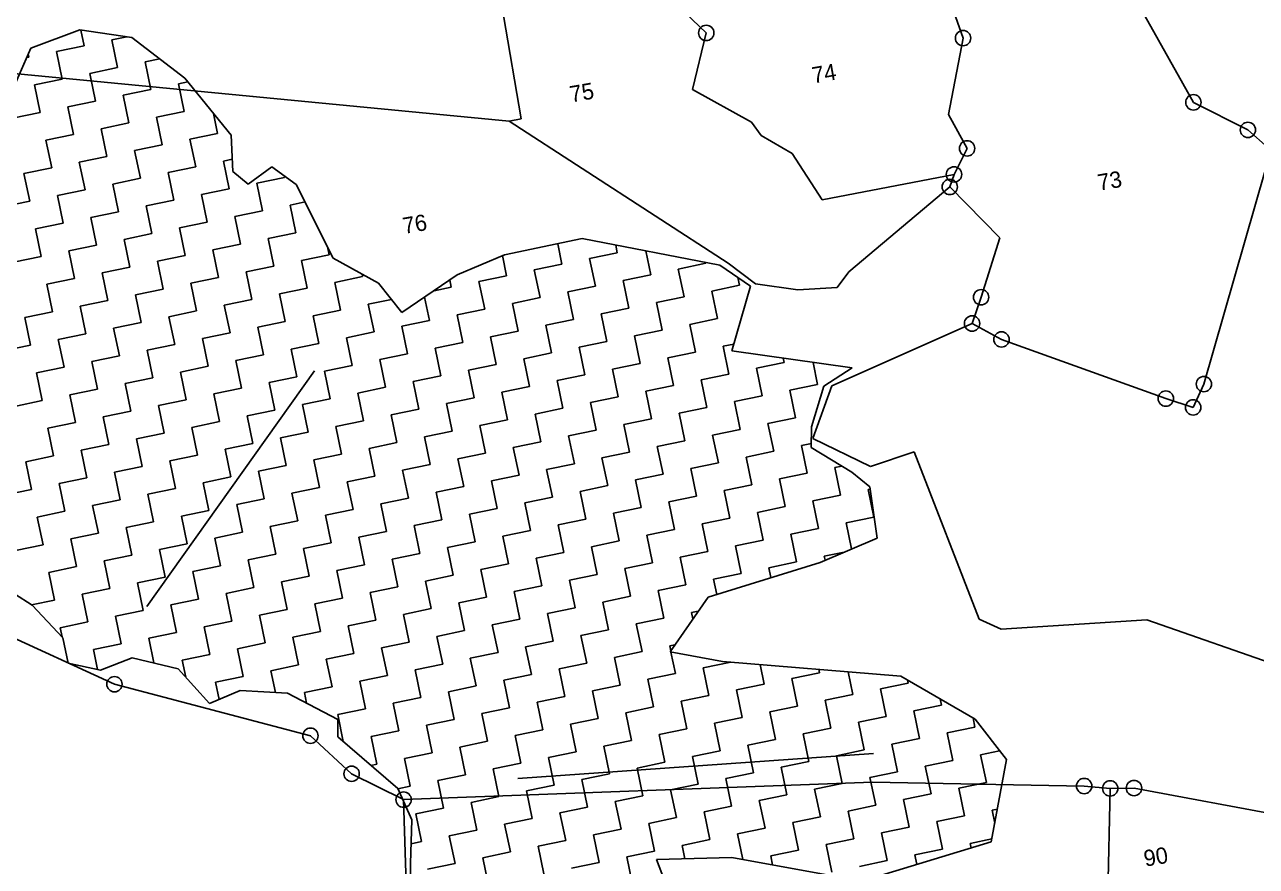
# Model space of a CAD drawing. Header units: metres. Extents: x 353942 to 357335, y 1746780 to 1749904.
# Drawn here: x 356175 to 356732, y 1748810 to 1749190 of the extents above; entities that cross this region are included whole.
import ezdxf

# ---------------------------------------------------------------- set-up
doc = ezdxf.new("R2010")
doc.units = ezdxf.units.M
doc.header["$MEASUREMENT"] = 0
for name, color, linetype in [('POLY_HATCH', 12, 'Continuous'), ('POLY_PARCEL', 6, 'Continuous'), ('SYM_ARROW', 1, 'Continuous'), ('TEXT_PARCEL', 7, 'Continuous')]:
    doc.layers.add(name, color=color, linetype=linetype)
doc.styles.add('TEXT_MAP', font='')
doc.styles.get('TEXT_MAP').set_extended_font_data('Kruti Dev 050')

msp = doc.modelspace()

# ---------------------------------------------------------------- linework, layer by layer
for centre in [(356483.34, 1749186.48), (356599.31, 1749184.14), (356703.35, 1749155.14), (356727.98, 1749142.7), (356601.14, 1749134.34), (356595.23, 1749122.59), (356593.32, 1749116.93), (356607.46, 1749067.13), (356603.39, 1749055.27), (356616.69, 1749048.08), (356708.1, 1749027.92), (356690.9, 1749021.36), (356703.25, 1749017.4), (356216.02, 1748892.4), (356304.55, 1748869.14), (356323.15, 1748851.95), (356654.03, 1748846.42), (356665.78, 1748845.35), (356676.53, 1748845.51), (356346.62, 1748840.28)]:
    msp.add_circle(centre, 3.47)
at = {"layer": 'POLY_HATCH'}
for p, q in [((356200.33, 1749187.81), (356178.2, 1749179.62)), ((356223.83, 1749184.39), (356200.33, 1749187.81)), ((356247.82, 1749166.07), (356223.83, 1749184.39)), ((356178.2, 1749179.62), (356169.77, 1749160.28)), ((356268.68, 1749140.37), (356247.82, 1749166.07)), ((356269.48, 1749123.98), (356268.68, 1749140.37)), ((356276.38, 1749118.16), (356269.48, 1749123.98)), ((356287.17, 1749126.09), (356276.38, 1749118.16)), ((356298.15, 1749118.09), (356287.17, 1749126.09)), ((356314.87, 1749084.81), (356298.15, 1749118.09)), ((356427.35, 1749093.61), (356392.26, 1749086.32)), ((356489.41, 1749081.6), (356427.35, 1749093.61)), ((356335.33, 1749073.52), (356314.87, 1749084.81)), ((356392.26, 1749086.32), (356370.83, 1749077.23)), ((356503.29, 1749072.06), (356489.41, 1749081.6)), ((356345.86, 1749060.17), (356335.33, 1749073.52)), ((356370.83, 1749077.23), (356345.86, 1749060.17)), ((356494.82, 1749042.88), (356503.29, 1749072.06)), ((356549.25, 1749035.25), (356494.82, 1749042.88)), ((356536.47, 1749026.91), (356549.25, 1749035.25)), ((356530.92, 1749008.69), (356536.47, 1749026.91)), ((356530.77, 1748999.35), (356530.92, 1749008.69)), ((356549.15, 1748988.14), (356530.77, 1748999.35)), ((356557.25, 1748981.54), (356549.15, 1748988.14)), ((356560.48, 1748958.4), (356557.25, 1748981.54)), ((356534.78, 1748947.4), (356560.48, 1748958.4)), ((356151.31, 1748945.7), (356178.78, 1748928.1)), ((356484.14, 1748931.76), (356534.78, 1748947.4)), ((356178.78, 1748928.1), (356192.7, 1748913.38)), ((356466.99, 1748907), (356484.14, 1748931.76)), ((356192.7, 1748913.38), (356195.06, 1748901.97)), ((356490.6, 1748902.71), (356466.99, 1748907)), ((356195.06, 1748901.97), (356209.7, 1748898.79)), ((356209.7, 1748898.79), (356224.09, 1748904.35)), ((356224.09, 1748904.35), (356244.82, 1748899.32)), ((356571.22, 1748896.09), (356490.6, 1748902.71)), ((356244.82, 1748899.32), (356258.94, 1748883.62)), ((356604.77, 1748876.64), (356571.22, 1748896.09)), ((356258.94, 1748883.62), (356272.73, 1748889.57)), ((356272.73, 1748889.57), (356294.23, 1748888.33)), ((356294.23, 1748888.33), (356316.89, 1748876.45)), ((356316.89, 1748876.45), (356316.94, 1748868.7)), ((356618.91, 1748858.35), (356604.77, 1748876.64)), ((356316.94, 1748868.7), (356344.04, 1748845.33)), ((356612.08, 1748821.24), (356618.91, 1748858.35)), ((356344.04, 1748845.33), (356350.28, 1748831.23)), ((356350.28, 1748831.23), (356349.71, 1748811.45)), ((356553.6, 1748803.46), (356612.08, 1748821.24)), ((356349.71, 1748811.45), (356349.81, 1748795.94)), ((356460.91, 1748813.27), (356494.93, 1748814.1)), ((356468.78, 1748792.37), (356460.91, 1748813.27)), ((356494.93, 1748814.1), (356553.6, 1748803.46))]:
    msp.add_line(p, q, dxfattribs=at)
at = {"layer": 'POLY_HATCH', "linetype": 'Continuous'}
for p, q in [((356202.31, 1749180.72), (356200.86, 1749187.74)), ((356214.81, 1749183.31), (356221.62, 1749184.71)), ((356217.39, 1749170.81), (356214.81, 1749183.31)), ((356189.82, 1749178.14), (356202.31, 1749180.72)), ((356192.4, 1749165.64), (356189.82, 1749178.14)), ((356176.34, 1749175.35), (356177.33, 1749175.56)), ((356177.33, 1749175.56), (356177.04, 1749176.95)), ((356229.89, 1749173.39), (356236.46, 1749174.75)), ((356232.47, 1749160.9), (356229.89, 1749173.39)), ((356204.9, 1749168.23), (356217.39, 1749170.81)), ((356207.48, 1749155.73), (356204.9, 1749168.23)), ((356179.91, 1749163.06), (356192.4, 1749165.64)), ((356182.49, 1749150.57), (356179.91, 1749163.06)), ((356244.96, 1749163.48), (356249.21, 1749164.36)), ((356247.55, 1749150.99), (356244.96, 1749163.48)), ((356194.99, 1749153.15), (356207.48, 1749155.73)), ((356219.98, 1749158.32), (356232.47, 1749160.9)), ((356222.56, 1749145.82), (356219.98, 1749158.32)), ((356170, 1749147.98), (356182.49, 1749150.57)), ((356197.57, 1749140.66), (356194.99, 1749153.15)), ((356235.05, 1749148.4), (356247.55, 1749150.99)), ((356262.63, 1749141.08), (356260.75, 1749150.14)), ((356210.06, 1749143.24), (356222.56, 1749145.82)), ((356237.64, 1749135.91), (356235.05, 1749148.4)), ((356185.07, 1749138.07), (356197.57, 1749140.66)), ((356212.65, 1749130.74), (356210.06, 1749143.24)), ((356250.13, 1749138.49), (356262.63, 1749141.08)), ((356187.66, 1749125.58), (356185.07, 1749138.07)), ((356225.14, 1749133.33), (356237.64, 1749135.91)), ((356227.72, 1749120.83), (356225.14, 1749133.33)), ((356252.71, 1749126), (356250.13, 1749138.49)), ((356200.15, 1749128.16), (356212.65, 1749130.74)), ((356202.74, 1749115.67), (356200.15, 1749128.16)), ((356265.21, 1749128.58), (356269.21, 1749129.41)), ((356267.79, 1749116.09), (356265.21, 1749128.58)), ((356175.16, 1749122.99), (356187.66, 1749125.58)), ((356177.75, 1749110.5), (356175.16, 1749122.99)), ((356240.22, 1749123.42), (356252.71, 1749126)), ((356242.8, 1749110.92), (356240.22, 1749123.42)), ((356292.78, 1749121.25), (356292.6, 1749122.13)), ((356215.23, 1749118.25), (356227.72, 1749120.83)), ((356217.81, 1749105.75), (356215.23, 1749118.25)), ((356280.29, 1749118.67), (356292.78, 1749121.25)), ((356282.87, 1749106.18), (356280.29, 1749118.67)), ((356190.24, 1749113.08), (356202.74, 1749115.67)), ((356192.82, 1749100.59), (356190.24, 1749113.08)), ((356230.31, 1749108.34), (356242.8, 1749110.92)), ((356255.3, 1749113.5), (356267.79, 1749116.09)), ((356257.88, 1749101.01), (356255.3, 1749113.5)), ((356165.25, 1749107.92), (356177.75, 1749110.5)), ((356205.32, 1749103.17), (356217.81, 1749105.75)), ((356232.89, 1749095.84), (356230.31, 1749108.34)), ((356270.37, 1749103.59), (356282.87, 1749106.18)), ((356295.36, 1749108.76), (356302.13, 1749110.16)), ((356297.95, 1749096.26), (356295.36, 1749108.76)), ((356180.33, 1749098), (356192.82, 1749100.59)), ((356207.9, 1749090.68), (356205.32, 1749103.17)), ((356245.39, 1749098.43), (356257.88, 1749101.01)), ((356272.96, 1749091.1), (356270.37, 1749103.59)), ((356182.91, 1749085.51), (356180.33, 1749098)), ((356220.4, 1749093.26), (356232.89, 1749095.84)), ((356247.97, 1749085.93), (356245.39, 1749098.43)), ((356285.45, 1749093.68), (356297.95, 1749096.26)), ((356195.41, 1749088.09), (356207.9, 1749090.68)), ((356222.98, 1749080.77), (356220.4, 1749093.26)), ((356260.46, 1749088.51), (356272.96, 1749091.1)), ((356288.04, 1749081.19), (356285.45, 1749093.68)), ((356313.02, 1749086.35), (356312.28, 1749089.96)), ((356418.15, 1749082.03), (356416.23, 1749091.3)), ((356443.14, 1749087.19), (356442.41, 1749090.69)), ((356170.42, 1749082.93), (356182.91, 1749085.51)), ((356197.99, 1749075.6), (356195.41, 1749088.09)), ((356235.47, 1749083.35), (356247.97, 1749085.93)), ((356238.06, 1749070.85), (356235.47, 1749083.35)), ((356263.05, 1749076.02), (356260.46, 1749088.51)), ((356300.53, 1749083.77), (356313.02, 1749086.35)), ((356303.11, 1749071.27), (356300.53, 1749083.77)), ((356393.16, 1749076.86), (356391.29, 1749085.91)), ((356430.64, 1749084.61), (356443.14, 1749087.19)), ((356433.23, 1749072.12), (356430.64, 1749084.61)), ((356458.22, 1749077.28), (356455.99, 1749088.07)), ((356210.48, 1749078.18), (356222.98, 1749080.77)), ((356213.07, 1749065.69), (356210.48, 1749078.18)), ((356275.54, 1749078.6), (356288.04, 1749081.19)), ((356278.12, 1749066.11), (356275.54, 1749078.6)), ((356328.1, 1749076.44), (356327.85, 1749077.64)), ((356405.65, 1749079.45), (356418.15, 1749082.03)), ((356408.24, 1749066.95), (356405.65, 1749079.45)), ((356470.71, 1749079.87), (356483.2, 1749082.45)), ((356473.29, 1749067.37), (356470.71, 1749079.87)), ((356483.2, 1749082.45), (356483.13, 1749082.82)), ((356185.5, 1749073.02), (356197.99, 1749075.6)), ((356188.08, 1749060.52), (356185.5, 1749073.02)), ((356250.55, 1749073.44), (356263.05, 1749076.02)), ((356253.13, 1749060.94), (356250.55, 1749073.44)), ((356315.61, 1749073.86), (356328.1, 1749076.44)), ((356318.19, 1749061.36), (356315.61, 1749073.86)), ((356368.17, 1749071.7), (356367.5, 1749074.96)), ((356380.66, 1749074.28), (356393.16, 1749076.86)), ((356383.25, 1749061.78), (356380.66, 1749074.28)), ((356420.73, 1749069.53), (356433.23, 1749072.12)), ((356445.72, 1749074.7), (356458.22, 1749077.28)), ((356448.3, 1749062.21), (356445.72, 1749074.7)), ((356485.79, 1749069.95), (356498.28, 1749072.54)), ((356498.28, 1749072.54), (356497.57, 1749075.99)), ((356225.56, 1749068.27), (356238.06, 1749070.85)), ((356228.15, 1749055.78), (356225.56, 1749068.27)), ((356290.62, 1749068.69), (356303.11, 1749071.27)), ((356293.2, 1749056.2), (356290.62, 1749068.69)), ((356358.26, 1749056.62), (356356.08, 1749067.15)), ((356360.36, 1749070.08), (356368.17, 1749071.7)), ((356395.74, 1749064.37), (356408.24, 1749066.95)), ((356423.31, 1749057.04), (356420.73, 1749069.53)), ((356460.8, 1749064.79), (356473.29, 1749067.37)), ((356488.37, 1749057.46), (356485.79, 1749069.95)), ((356200.57, 1749063.1), (356213.07, 1749065.69)), ((356203.16, 1749050.61), (356200.57, 1749063.1)), ((356240.64, 1749058.36), (356253.13, 1749060.94)), ((356265.63, 1749063.53), (356278.12, 1749066.11)), ((356268.21, 1749051.03), (356265.63, 1749063.53)), ((356305.7, 1749058.78), (356318.19, 1749061.36)), ((356330.69, 1749063.95), (356341.17, 1749066.11)), ((356333.27, 1749051.45), (356330.69, 1749063.95)), ((356370.75, 1749059.2), (356383.25, 1749061.78)), ((356398.33, 1749051.87), (356395.74, 1749064.37)), ((356435.81, 1749059.62), (356448.3, 1749062.21)), ((356463.38, 1749052.29), (356460.8, 1749064.79)), ((356175.58, 1749057.94), (356188.08, 1749060.52)), ((356178.17, 1749045.44), (356175.58, 1749057.94)), ((356215.65, 1749053.19), (356228.15, 1749055.78)), ((356243.22, 1749045.86), (356240.64, 1749058.36)), ((356280.71, 1749053.61), (356293.2, 1749056.2)), ((356308.28, 1749046.29), (356305.7, 1749058.78)), ((356345.76, 1749054.03), (356358.26, 1749056.62)), ((356373.34, 1749046.71), (356370.75, 1749059.2)), ((356410.82, 1749054.46), (356423.31, 1749057.04)), ((356438.39, 1749047.13), (356435.81, 1749059.62)), ((356475.88, 1749054.88), (356488.37, 1749057.46)), ((356190.66, 1749048.03), (356203.16, 1749050.61)), ((356218.23, 1749040.7), (356215.65, 1749053.19)), ((356255.72, 1749048.45), (356268.21, 1749051.03)), ((356283.29, 1749041.12), (356280.71, 1749053.61)), ((356320.77, 1749048.87), (356333.27, 1749051.45)), ((356348.35, 1749041.54), (356345.76, 1749054.03)), ((356385.83, 1749049.29), (356398.33, 1749051.87)), ((356413.4, 1749041.96), (356410.82, 1749054.46)), ((356450.89, 1749049.71), (356463.38, 1749052.29)), ((356453.47, 1749037.22), (356450.89, 1749049.71)), ((356478.46, 1749042.38), (356475.88, 1749054.88)), ((356165.67, 1749042.86), (356178.17, 1749045.44)), ((356193.24, 1749035.53), (356190.66, 1749048.03)), ((356230.73, 1749043.28), (356243.22, 1749045.86)), ((356258.3, 1749035.95), (356255.72, 1749048.45)), ((356295.79, 1749043.7), (356308.28, 1749046.29)), ((356323.36, 1749036.37), (356320.77, 1749048.87)), ((356360.84, 1749044.12), (356373.34, 1749046.71)), ((356363.42, 1749031.63), (356360.84, 1749044.12)), ((356388.41, 1749036.79), (356385.83, 1749049.29)), ((356425.9, 1749044.54), (356438.39, 1749047.13)), ((356428.48, 1749032.05), (356425.9, 1749044.54)), ((356490.95, 1749044.97), (356495.71, 1749045.95)), ((356493.54, 1749032.47), (356490.95, 1749044.97)), ((356205.74, 1749038.11), (356218.23, 1749040.7)), ((356233.31, 1749030.79), (356230.73, 1749043.28)), ((356270.8, 1749038.54), (356283.29, 1749041.12)), ((356298.37, 1749031.21), (356295.79, 1749043.7)), ((356335.85, 1749038.96), (356348.35, 1749041.54)), ((356338.44, 1749026.46), (356335.85, 1749038.96)), ((356400.91, 1749039.38), (356413.4, 1749041.96)), ((356403.49, 1749026.88), (356400.91, 1749039.38)), ((356465.96, 1749039.8), (356478.46, 1749042.38)), ((356468.55, 1749027.3), (356465.96, 1749039.8)), ((356518.53, 1749037.64), (356518.12, 1749039.61)), ((356180.75, 1749032.95), (356193.24, 1749035.53)), ((356208.32, 1749025.62), (356205.74, 1749038.11)), ((356245.81, 1749033.37), (356258.3, 1749035.95)), ((356248.39, 1749020.88), (356245.81, 1749033.37)), ((356273.38, 1749026.04), (356270.8, 1749038.54)), ((356310.86, 1749033.79), (356323.36, 1749036.37)), ((356313.45, 1749021.3), (356310.86, 1749033.79)), ((356375.92, 1749034.21), (356388.41, 1749036.79)), ((356378.5, 1749021.72), (356375.92, 1749034.21)), ((356440.98, 1749034.63), (356453.47, 1749037.22)), ((356443.56, 1749022.14), (356440.98, 1749034.63)), ((356506.03, 1749035.05), (356518.53, 1749037.64)), ((356508.61, 1749022.56), (356506.03, 1749035.05)), ((356533.6, 1749027.73), (356531.54, 1749037.73)), ((356183.33, 1749020.45), (356180.75, 1749032.95)), ((356220.82, 1749028.2), (356233.31, 1749030.79)), ((356223.4, 1749015.71), (356220.82, 1749028.2)), ((356285.87, 1749028.62), (356298.37, 1749031.21)), ((356288.46, 1749016.13), (356285.87, 1749028.62)), ((356350.93, 1749029.05), (356363.42, 1749031.63)), ((356353.51, 1749016.55), (356350.93, 1749029.05)), ((356415.99, 1749029.47), (356428.48, 1749032.05)), ((356418.57, 1749016.97), (356415.99, 1749029.47)), ((356481.04, 1749029.89), (356493.54, 1749032.47)), ((356483.63, 1749017.39), (356481.04, 1749029.89)), ((356521.11, 1749025.14), (356533.6, 1749027.73)), ((356195.83, 1749023.04), (356208.32, 1749025.62)), ((356198.41, 1749010.54), (356195.83, 1749023.04)), ((356260.88, 1749023.46), (356273.38, 1749026.04)), ((356263.47, 1749010.96), (356260.88, 1749023.46)), ((356325.94, 1749023.88), (356338.44, 1749026.46)), ((356328.52, 1749011.38), (356325.94, 1749023.88)), ((356391, 1749024.3), (356403.49, 1749026.88)), ((356393.58, 1749011.81), (356391, 1749024.3)), ((356431.06, 1749019.56), (356443.56, 1749022.14)), ((356456.05, 1749024.72), (356468.55, 1749027.3)), ((356458.64, 1749012.23), (356456.05, 1749024.72)), ((356496.12, 1749019.98), (356508.61, 1749022.56)), ((356523.69, 1749012.65), (356521.11, 1749025.14)), ((356170.84, 1749017.87), (356183.33, 1749020.45)), ((356235.9, 1749018.29), (356248.39, 1749020.88)), ((356238.48, 1749005.8), (356235.9, 1749018.29)), ((356300.95, 1749018.71), (356313.45, 1749021.3)), ((356303.53, 1749006.22), (356300.95, 1749018.71)), ((356341.02, 1749013.97), (356353.51, 1749016.55)), ((356366.01, 1749019.13), (356378.5, 1749021.72)), ((356368.59, 1749006.64), (356366.01, 1749019.13)), ((356406.07, 1749014.39), (356418.57, 1749016.97)), ((356433.65, 1749007.06), (356431.06, 1749019.56)), ((356471.13, 1749014.81), (356483.63, 1749017.39)), ((356498.7, 1749007.48), (356496.12, 1749019.98)), ((356210.91, 1749013.13), (356223.4, 1749015.71)), ((356213.49, 1749000.63), (356210.91, 1749013.13)), ((356250.97, 1749008.38), (356263.47, 1749010.96)), ((356275.96, 1749013.55), (356288.46, 1749016.13)), ((356278.55, 1749001.05), (356275.96, 1749013.55)), ((356316.03, 1749008.8), (356328.52, 1749011.38)), ((356343.6, 1749001.47), (356341.02, 1749013.97)), ((356381.09, 1749009.22), (356393.58, 1749011.81)), ((356408.66, 1749001.89), (356406.07, 1749014.39)), ((356446.14, 1749009.64), (356458.64, 1749012.23)), ((356473.71, 1749002.32), (356471.13, 1749014.81)), ((356511.2, 1749010.06), (356523.69, 1749012.65)), ((356185.92, 1749007.96), (356198.41, 1749010.54)), ((356188.5, 1748995.46), (356185.92, 1749007.96)), ((356225.98, 1749003.21), (356238.48, 1749005.8)), ((356253.56, 1748995.89), (356250.97, 1749008.38)), ((356291.04, 1749003.64), (356303.53, 1749006.22)), ((356318.61, 1748996.31), (356316.03, 1749008.8)), ((356356.1, 1749004.06), (356368.59, 1749006.64)), ((356383.67, 1748996.73), (356381.09, 1749009.22)), ((356421.15, 1749004.48), (356433.65, 1749007.06)), ((356448.72, 1748997.15), (356446.14, 1749009.64)), ((356486.21, 1749004.9), (356498.7, 1749007.48)), ((356513.78, 1748997.57), (356511.2, 1749010.06)), ((356200.99, 1748998.05), (356213.49, 1749000.63)), ((356228.57, 1748990.72), (356225.98, 1749003.21)), ((356266.05, 1748998.47), (356278.55, 1749001.05)), ((356293.62, 1748991.14), (356291.04, 1749003.64)), ((356331.11, 1748998.89), (356343.6, 1749001.47)), ((356358.68, 1748991.56), (356356.1, 1749004.06)), ((356396.16, 1748999.31), (356408.66, 1749001.89)), ((356423.74, 1748991.98), (356421.15, 1749004.48)), ((356461.22, 1748999.73), (356473.71, 1749002.32)), ((356463.8, 1748987.24), (356461.22, 1748999.73)), ((356488.79, 1748992.4), (356486.21, 1749004.9)), ((356526.28, 1749000.15), (356530.8, 1749001.09)), ((356528.86, 1748987.66), (356526.28, 1749000.15)), ((356176.01, 1748992.88), (356188.5, 1748995.46)), ((356203.58, 1748985.55), (356200.99, 1748998.05)), ((356241.06, 1748993.3), (356253.56, 1748995.89)), ((356268.63, 1748985.97), (356266.05, 1748998.47)), ((356306.12, 1748993.72), (356318.61, 1748996.31)), ((356333.69, 1748986.4), (356331.11, 1748998.89)), ((356371.17, 1748994.14), (356383.67, 1748996.73)), ((356373.76, 1748981.65), (356371.17, 1748994.14)), ((356398.75, 1748986.82), (356396.16, 1748999.31)), ((356436.23, 1748994.57), (356448.72, 1748997.15)), ((356438.81, 1748982.07), (356436.23, 1748994.57)), ((356501.29, 1748994.99), (356513.78, 1748997.57)), ((356503.87, 1748982.49), (356501.29, 1748994.99)), ((356178.59, 1748980.39), (356176.01, 1748992.88)), ((356216.07, 1748988.14), (356228.57, 1748990.72)), ((356243.64, 1748980.81), (356241.06, 1748993.3)), ((356281.13, 1748988.56), (356293.62, 1748991.14)), ((356283.71, 1748976.06), (356281.13, 1748988.56)), ((356308.7, 1748981.23), (356306.12, 1748993.72)), ((356346.18, 1748988.98), (356358.68, 1748991.56)), ((356348.77, 1748976.48), (356346.18, 1748988.98)), ((356411.24, 1748989.4), (356423.74, 1748991.98)), ((356413.82, 1748976.91), (356411.24, 1748989.4)), ((356476.3, 1748989.82), (356488.79, 1748992.4)), ((356478.88, 1748977.33), (356476.3, 1748989.82)), ((356541.35, 1748990.24), (356544.6, 1748990.91)), ((356543.94, 1748977.75), (356541.35, 1748990.24)), ((356191.08, 1748982.97), (356203.58, 1748985.55)), ((356193.67, 1748970.48), (356191.08, 1748982.97)), ((356218.66, 1748975.64), (356216.07, 1748988.14)), ((356256.14, 1748983.39), (356268.63, 1748985.97)), ((356258.72, 1748970.9), (356256.14, 1748983.39)), ((356321.2, 1748983.81), (356333.69, 1748986.4)), ((356323.78, 1748971.32), (356321.2, 1748983.81)), ((356386.25, 1748984.23), (356398.75, 1748986.82)), ((356388.83, 1748971.74), (356386.25, 1748984.23)), ((356451.31, 1748984.65), (356463.8, 1748987.24)), ((356453.89, 1748972.16), (356451.31, 1748984.65)), ((356516.36, 1748985.08), (356528.86, 1748987.66)), ((356518.95, 1748972.58), (356516.36, 1748985.08)), ((356166.09, 1748977.8), (356178.59, 1748980.39)), ((356231.15, 1748978.22), (356243.64, 1748980.81)), ((356233.73, 1748965.73), (356231.15, 1748978.22)), ((356296.21, 1748978.65), (356308.7, 1748981.23)), ((356298.79, 1748966.15), (356296.21, 1748978.65)), ((356361.26, 1748979.07), (356373.76, 1748981.65)), ((356363.85, 1748966.57), (356361.26, 1748979.07)), ((356426.32, 1748979.49), (356438.81, 1748982.07)), ((356428.9, 1748966.99), (356426.32, 1748979.49)), ((356491.37, 1748979.91), (356503.87, 1748982.49)), ((356493.96, 1748967.41), (356491.37, 1748979.91)), ((356531.44, 1748975.16), (356543.94, 1748977.75)), ((356556.43, 1748980.33), (356557.39, 1748980.53)), ((356559.01, 1748967.84), (356556.43, 1748980.33)), ((356206.16, 1748973.06), (356218.66, 1748975.64)), ((356208.74, 1748960.56), (356206.16, 1748973.06)), ((356271.22, 1748973.48), (356283.71, 1748976.06)), ((356273.8, 1748960.99), (356271.22, 1748973.48)), ((356336.27, 1748973.9), (356348.77, 1748976.48)), ((356338.86, 1748961.41), (356336.27, 1748973.9)), ((356401.33, 1748974.32), (356413.82, 1748976.91)), ((356403.91, 1748961.83), (356401.33, 1748974.32)), ((356441.4, 1748969.58), (356453.89, 1748972.16)), ((356466.39, 1748974.74), (356478.88, 1748977.33)), ((356468.97, 1748962.25), (356466.39, 1748974.74)), ((356506.45, 1748970), (356518.95, 1748972.58)), ((356534.02, 1748962.67), (356531.44, 1748975.16)), ((356181.17, 1748967.89), (356193.67, 1748970.48)), ((356183.75, 1748955.4), (356181.17, 1748967.89)), ((356246.23, 1748968.31), (356258.72, 1748970.9)), ((356248.81, 1748955.82), (356246.23, 1748968.31)), ((356311.28, 1748968.73), (356323.78, 1748971.32)), ((356313.87, 1748956.24), (356311.28, 1748968.73)), ((356351.35, 1748963.99), (356363.85, 1748966.57)), ((356376.34, 1748969.16), (356388.83, 1748971.74)), ((356378.92, 1748956.66), (356376.34, 1748969.16)), ((356416.41, 1748964.41), (356428.9, 1748966.99)), ((356443.98, 1748957.08), (356441.4, 1748969.58)), ((356481.46, 1748964.83), (356493.96, 1748967.41)), ((356509.04, 1748957.5), (356506.45, 1748970)), ((356546.52, 1748965.25), (356559.01, 1748967.84)), ((356221.24, 1748963.15), (356233.73, 1748965.73)), ((356223.82, 1748950.65), (356221.24, 1748963.15)), ((356261.31, 1748958.4), (356273.8, 1748960.99)), ((356286.29, 1748963.57), (356298.79, 1748966.15)), ((356288.88, 1748951.07), (356286.29, 1748963.57)), ((356326.36, 1748958.82), (356338.86, 1748961.41)), ((356353.93, 1748951.49), (356351.35, 1748963.99)), ((356391.42, 1748959.24), (356403.91, 1748961.83)), ((356418.99, 1748951.92), (356416.41, 1748964.41)), ((356456.47, 1748959.67), (356468.97, 1748962.25)), ((356484.05, 1748952.34), (356481.46, 1748964.83)), ((356521.53, 1748960.09), (356534.02, 1748962.67)), ((356548.96, 1748953.47), (356546.52, 1748965.25)), ((356171.26, 1748952.81), (356183.75, 1748955.4)), ((356196.25, 1748957.98), (356208.74, 1748960.56)), ((356198.83, 1748945.49), (356196.25, 1748957.98)), ((356236.32, 1748953.24), (356248.81, 1748955.82)), ((356263.89, 1748945.91), (356261.31, 1748958.4)), ((356301.37, 1748953.66), (356313.87, 1748956.24)), ((356328.94, 1748946.33), (356326.36, 1748958.82)), ((356366.43, 1748954.08), (356378.92, 1748956.66)), ((356394, 1748946.75), (356391.42, 1748959.24)), ((356431.48, 1748954.5), (356443.98, 1748957.08)), ((356459.06, 1748947.17), (356456.47, 1748959.67)), ((356496.54, 1748954.92), (356509.04, 1748957.5)), ((356524.11, 1748947.59), (356521.53, 1748960.09)), ((356211.33, 1748948.07), (356223.82, 1748950.65)), ((356238.9, 1748940.74), (356236.32, 1748953.24)), ((356276.38, 1748948.49), (356288.88, 1748951.07)), ((356303.96, 1748941.16), (356301.37, 1748953.66)), ((356341.44, 1748948.91), (356353.93, 1748951.49)), ((356369.01, 1748941.58), (356366.43, 1748954.08)), ((356406.5, 1748949.33), (356418.99, 1748951.92)), ((356434.07, 1748942), (356431.48, 1748954.5)), ((356471.55, 1748949.75), (356484.05, 1748952.34)), ((356474.13, 1748937.26), (356471.55, 1748949.75)), ((356499.12, 1748942.43), (356496.54, 1748954.92)), ((356536.61, 1748950.17), (356545.6, 1748952.03)), ((356536.99, 1748948.35), (356536.61, 1748950.17)), ((356186.34, 1748942.9), (356198.83, 1748945.49)), ((356213.91, 1748935.57), (356211.33, 1748948.07)), ((356251.39, 1748943.32), (356263.89, 1748945.91)), ((356278.97, 1748936), (356276.38, 1748948.49)), ((356316.45, 1748943.75), (356328.94, 1748946.33)), ((356344.02, 1748936.42), (356341.44, 1748948.91)), ((356381.51, 1748944.17), (356394, 1748946.75)), ((356384.09, 1748931.67), (356381.51, 1748944.17)), ((356409.08, 1748936.84), (356406.5, 1748949.33)), ((356446.56, 1748944.59), (356459.06, 1748947.17)), ((356449.15, 1748932.09), (356446.56, 1748944.59)), ((356511.62, 1748945.01), (356524.11, 1748947.59)), ((356512.54, 1748940.53), (356511.62, 1748945.01)), ((356188.92, 1748930.41), (356186.34, 1748942.9)), ((356226.4, 1748938.16), (356238.9, 1748940.74)), ((356253.98, 1748930.83), (356251.39, 1748943.32)), ((356291.46, 1748938.58), (356303.96, 1748941.16)), ((356294.04, 1748926.08), (356291.46, 1748938.58)), ((356319.03, 1748931.25), (356316.45, 1748943.75)), ((356356.52, 1748939), (356369.01, 1748941.58)), ((356359.1, 1748926.51), (356356.52, 1748939)), ((356421.57, 1748939.42), (356434.07, 1748942)), ((356424.16, 1748926.93), (356421.57, 1748939.42)), ((356486.63, 1748939.84), (356499.12, 1748942.43)), ((356488.05, 1748932.97), (356486.63, 1748939.84)), ((356201.42, 1748932.99), (356213.91, 1748935.57)), ((356204, 1748920.5), (356201.42, 1748932.99)), ((356228.99, 1748925.66), (356226.4, 1748938.16)), ((356266.47, 1748933.41), (356278.97, 1748936)), ((356269.05, 1748920.92), (356266.47, 1748933.41)), ((356331.53, 1748933.83), (356344.02, 1748936.42)), ((356334.11, 1748921.34), (356331.53, 1748933.83)), ((356396.58, 1748934.25), (356409.08, 1748936.84)), ((356399.17, 1748921.76), (356396.58, 1748934.25)), ((356461.64, 1748934.68), (356474.13, 1748937.26)), ((356464.22, 1748922.18), (356461.64, 1748934.68)), ((356178.53, 1748928.26), (356188.92, 1748930.41)), ((356241.48, 1748928.25), (356253.98, 1748930.83)), ((356244.07, 1748915.75), (356241.48, 1748928.25)), ((356306.54, 1748928.67), (356319.03, 1748931.25)), ((356309.12, 1748916.17), (356306.54, 1748928.67)), ((356371.59, 1748929.09), (356384.09, 1748931.67)), ((356374.18, 1748916.59), (356371.59, 1748929.09)), ((356436.65, 1748929.51), (356449.15, 1748932.09)), ((356439.23, 1748917.02), (356436.65, 1748929.51)), ((356216.49, 1748923.08), (356228.99, 1748925.66)), ((356219.08, 1748910.59), (356216.49, 1748923.08)), ((356281.55, 1748923.5), (356294.04, 1748926.08)), ((356284.13, 1748911.01), (356281.55, 1748923.5)), ((356346.61, 1748923.92), (356359.1, 1748926.51)), ((356349.19, 1748911.43), (356346.61, 1748923.92)), ((356386.67, 1748919.18), (356399.17, 1748921.76)), ((356411.66, 1748924.34), (356424.16, 1748926.93)), ((356414.25, 1748911.85), (356411.66, 1748924.34)), ((356451.73, 1748919.6), (356464.22, 1748922.18)), ((356476.72, 1748924.76), (356479.73, 1748925.39)), ((356477.31, 1748921.9), (356476.72, 1748924.76)), ((356191.5, 1748917.91), (356204, 1748920.5)), ((356192.37, 1748913.74), (356191.5, 1748917.91)), ((356256.56, 1748918.34), (356269.05, 1748920.92)), ((356259.14, 1748905.84), (356256.56, 1748918.34)), ((356296.63, 1748913.59), (356309.12, 1748916.17)), ((356321.62, 1748918.76), (356334.11, 1748921.34)), ((356324.2, 1748906.26), (356321.62, 1748918.76)), ((356361.68, 1748914.01), (356374.18, 1748916.59)), ((356389.26, 1748906.68), (356386.67, 1748919.18)), ((356426.74, 1748914.43), (356439.23, 1748917.02)), ((356454.31, 1748907.1), (356451.73, 1748919.6)), ((356206.58, 1748908), (356219.08, 1748910.59)), ((356231.57, 1748913.17), (356244.07, 1748915.75)), ((356233.88, 1748901.98), (356231.57, 1748913.17)), ((356271.64, 1748908.42), (356284.13, 1748911.01)), ((356299.21, 1748901.1), (356296.63, 1748913.59)), ((356336.69, 1748908.84), (356349.19, 1748911.43)), ((356364.27, 1748901.52), (356361.68, 1748914.01)), ((356401.75, 1748909.27), (356414.25, 1748911.85)), ((356429.32, 1748901.94), (356426.74, 1748914.43)), ((356208.43, 1748899.07), (356206.58, 1748908)), ((356246.65, 1748903.26), (356259.14, 1748905.84)), ((356274.22, 1748895.93), (356271.64, 1748908.42)), ((356311.7, 1748903.68), (356324.2, 1748906.26)), ((356339.28, 1748896.35), (356336.69, 1748908.84)), ((356376.76, 1748904.1), (356389.26, 1748906.68)), ((356404.33, 1748896.77), (356401.75, 1748909.27)), ((356441.82, 1748904.52), (356454.31, 1748907.1)), ((356466.81, 1748909.69), (356469.19, 1748910.18)), ((356467.28, 1748907.42), (356466.81, 1748909.69)), ((356469.39, 1748897.19), (356467.38, 1748906.93)), ((356248.25, 1748895.51), (356246.65, 1748903.26)), ((356286.72, 1748898.51), (356299.21, 1748901.1)), ((356314.29, 1748891.18), (356311.7, 1748903.68)), ((356351.77, 1748898.93), (356364.27, 1748901.52)), ((356379.34, 1748891.6), (356376.76, 1748904.1)), ((356416.83, 1748899.35), (356429.32, 1748901.94)), ((356444.4, 1748892.03), (356441.82, 1748904.52)), ((356481.88, 1748899.78), (356494.38, 1748902.36)), ((356484.47, 1748887.28), (356481.88, 1748899.78)), ((356494.38, 1748902.36), (356494.37, 1748902.4)), ((356509.46, 1748892.45), (356507.62, 1748901.31)), ((356261.73, 1748893.35), (356274.22, 1748895.93)), ((356288.76, 1748888.64), (356286.72, 1748898.51)), ((356326.78, 1748893.77), (356339.28, 1748896.35)), ((356354.36, 1748886.44), (356351.77, 1748898.93)), ((356391.84, 1748894.19), (356404.33, 1748896.77)), ((356394.42, 1748881.69), (356391.84, 1748894.19)), ((356419.41, 1748886.86), (356416.83, 1748899.35)), ((356456.9, 1748894.61), (356469.39, 1748897.19)), ((356459.48, 1748882.11), (356456.9, 1748894.61)), ((356521.95, 1748895.03), (356534.45, 1748897.61)), ((356524.53, 1748882.54), (356521.95, 1748895.03)), ((356534.45, 1748897.61), (356534.13, 1748899.14)), ((356549.52, 1748887.7), (356547.38, 1748898.05)), ((356574.51, 1748892.87), (356574.2, 1748894.37)), ((356263.34, 1748885.52), (356261.73, 1748893.35)), ((356301.79, 1748888.6), (356314.29, 1748891.18)), ((356302.78, 1748883.85), (356301.79, 1748888.6)), ((356329.37, 1748881.27), (356326.78, 1748893.77)), ((356366.85, 1748889.02), (356379.34, 1748891.6)), ((356369.43, 1748876.53), (356366.85, 1748889.02)), ((356431.91, 1748889.44), (356444.4, 1748892.03)), ((356434.49, 1748876.95), (356431.91, 1748889.44)), ((356496.96, 1748889.86), (356509.46, 1748892.45)), ((356499.55, 1748877.37), (356496.96, 1748889.86)), ((356562.02, 1748890.28), (356574.51, 1748892.87)), ((356564.6, 1748877.79), (356562.02, 1748890.28)), ((356341.86, 1748883.86), (356354.36, 1748886.44)), ((356344.44, 1748871.36), (356341.86, 1748883.86)), ((356406.92, 1748884.28), (356419.41, 1748886.86)), ((356409.5, 1748871.78), (356406.92, 1748884.28)), ((356471.97, 1748884.7), (356484.47, 1748887.28)), ((356474.56, 1748872.2), (356471.97, 1748884.7)), ((356537.03, 1748885.12), (356549.52, 1748887.7)), ((356539.61, 1748872.62), (356537.03, 1748885.12)), ((356577.1, 1748880.37), (356589.59, 1748882.96)), ((356589.59, 1748882.96), (356589.01, 1748885.78)), ((356316.87, 1748878.69), (356329.37, 1748881.27)), ((356319.37, 1748866.6), (356316.87, 1748878.69)), ((356381.93, 1748879.11), (356394.42, 1748881.69)), ((356384.51, 1748866.62), (356381.93, 1748879.11)), ((356446.98, 1748879.53), (356459.48, 1748882.11)), ((356449.57, 1748867.04), (356446.98, 1748879.53)), ((356487.05, 1748874.79), (356499.55, 1748877.37)), ((356512.04, 1748879.95), (356524.53, 1748882.54)), ((356514.62, 1748867.46), (356512.04, 1748879.95)), ((356552.11, 1748875.21), (356564.6, 1748877.79)), ((356579.68, 1748867.88), (356577.1, 1748880.37)), ((356604.67, 1748873.04), (356603.81, 1748877.2)), ((356356.94, 1748873.94), (356369.43, 1748876.53)), ((356359.52, 1748861.45), (356356.94, 1748873.94)), ((356397.01, 1748869.2), (356409.5, 1748871.78)), ((356421.99, 1748874.36), (356434.49, 1748876.95)), ((356424.58, 1748861.87), (356421.99, 1748874.36)), ((356462.06, 1748869.62), (356474.56, 1748872.2)), ((356489.63, 1748862.29), (356487.05, 1748874.79)), ((356527.12, 1748870.04), (356539.61, 1748872.62)), ((356554.69, 1748862.71), (356552.11, 1748875.21)), ((356592.17, 1748870.46), (356604.67, 1748873.04)), ((356331.95, 1748868.78), (356344.44, 1748871.36)), ((356334.53, 1748856.28), (356331.95, 1748868.78)), ((356372.02, 1748864.03), (356384.51, 1748866.62)), ((356399.59, 1748856.7), (356397.01, 1748869.2)), ((356437.07, 1748864.45), (356449.57, 1748867.04)), ((356464.64, 1748857.13), (356462.06, 1748869.62)), ((356502.13, 1748864.87), (356514.62, 1748867.46)), ((356529.7, 1748857.55), (356527.12, 1748870.04)), ((356567.18, 1748865.3), (356579.68, 1748867.88)), ((356594.76, 1748857.97), (356592.17, 1748870.46)), ((356347.03, 1748858.87), (356359.52, 1748861.45)), ((356374.6, 1748851.54), (356372.02, 1748864.03)), ((356412.08, 1748859.29), (356424.58, 1748861.87)), ((356439.66, 1748851.96), (356437.07, 1748864.45)), ((356477.14, 1748859.71), (356489.63, 1748862.29)), ((356504.71, 1748852.38), (356502.13, 1748864.87)), ((356542.2, 1748860.13), (356554.69, 1748862.71)), ((356569.77, 1748852.8), (356567.18, 1748865.3)), ((356607.25, 1748860.55), (356615.84, 1748862.33)), ((356609.83, 1748848.06), (356607.25, 1748860.55)), ((356331.96, 1748855.75), (356334.53, 1748856.28)), ((356349.61, 1748846.37), (356347.03, 1748858.87)), ((356387.09, 1748854.12), (356399.59, 1748856.7)), ((356414.67, 1748846.79), (356412.08, 1748859.29)), ((356452.15, 1748854.54), (356464.64, 1748857.13)), ((356479.72, 1748847.21), (356477.14, 1748859.71)), ((356517.21, 1748854.96), (356529.7, 1748857.55)), ((356519.79, 1748842.47), (356517.21, 1748854.96)), ((356544.78, 1748847.63), (356542.2, 1748860.13)), ((356582.26, 1748855.38), (356594.76, 1748857.97)), ((356584.85, 1748842.89), (356582.26, 1748855.38)), ((356362.1, 1748848.95), (356374.6, 1748851.54)), ((356389.68, 1748841.63), (356387.09, 1748854.12)), ((356427.16, 1748849.38), (356439.66, 1748851.96)), ((356454.73, 1748842.05), (356452.15, 1748854.54)), ((356492.22, 1748849.8), (356504.71, 1748852.38)), ((356494.8, 1748837.3), (356492.22, 1748849.8)), ((356557.27, 1748850.22), (356569.77, 1748852.8)), ((356559.86, 1748837.72), (356557.27, 1748850.22)), ((356344.09, 1748845.23), (356349.61, 1748846.37)), ((356364.69, 1748836.46), (356362.1, 1748848.95)), ((356402.17, 1748844.21), (356414.67, 1748846.79)), ((356404.75, 1748831.71), (356402.17, 1748844.21)), ((356429.74, 1748836.88), (356427.16, 1748849.38)), ((356467.23, 1748844.63), (356479.72, 1748847.21)), ((356469.81, 1748832.14), (356467.23, 1748844.63)), ((356532.28, 1748845.05), (356544.78, 1748847.63)), ((356534.87, 1748832.56), (356532.28, 1748845.05)), ((356597.34, 1748845.47), (356609.83, 1748848.06)), ((356599.92, 1748832.98), (356597.34, 1748845.47)), ((356377.18, 1748839.04), (356389.68, 1748841.63)), ((356379.77, 1748826.55), (356377.18, 1748839.04)), ((356442.24, 1748839.46), (356454.73, 1748842.05)), ((356444.82, 1748826.97), (356442.24, 1748839.46)), ((356507.29, 1748839.89), (356519.79, 1748842.47)), ((356509.88, 1748827.39), (356507.29, 1748839.89)), ((356572.35, 1748840.31), (356584.85, 1748842.89)), ((356574.93, 1748827.81), (356572.35, 1748840.31)), ((356352.19, 1748833.88), (356364.69, 1748836.46)), ((356354.78, 1748821.38), (356352.19, 1748833.88)), ((356417.25, 1748834.3), (356429.74, 1748836.88)), ((356419.83, 1748821.8), (356417.25, 1748834.3)), ((356482.31, 1748834.72), (356494.8, 1748837.3)), ((356484.89, 1748822.22), (356482.31, 1748834.72)), ((356547.36, 1748835.14), (356559.86, 1748837.72)), ((356549.94, 1748822.65), (356547.36, 1748835.14)), ((356587.43, 1748830.39), (356599.92, 1748832.98)), ((356612.42, 1748835.56), (356614.81, 1748836.05)), ((356613.63, 1748829.68), (356612.42, 1748835.56)), ((356392.26, 1748829.13), (356404.75, 1748831.71)), ((356394.84, 1748816.64), (356392.26, 1748829.13)), ((356457.32, 1748829.55), (356469.81, 1748832.14)), ((356459.9, 1748817.06), (356457.32, 1748829.55)), ((356497.38, 1748824.81), (356509.88, 1748827.39)), ((356522.37, 1748829.97), (356534.87, 1748832.56)), ((356524.96, 1748817.48), (356522.37, 1748829.97)), ((356562.44, 1748825.23), (356574.93, 1748827.81)), ((356590.01, 1748817.9), (356587.43, 1748830.39)), ((356367.27, 1748823.97), (356379.77, 1748826.55)), ((356369.85, 1748811.47), (356367.27, 1748823.97)), ((356407.34, 1748819.22), (356419.83, 1748821.8)), ((356432.33, 1748824.39), (356444.82, 1748826.97)), ((356434.91, 1748811.89), (356432.33, 1748824.39)), ((356472.39, 1748819.64), (356484.89, 1748822.22)), ((356499.78, 1748813.22), (356497.38, 1748824.81)), ((356537.45, 1748820.06), (356549.94, 1748822.65)), ((356565.02, 1748812.73), (356562.44, 1748825.23)), ((356602.51, 1748820.48), (356612.31, 1748822.51)), ((356349.97, 1748820.39), (356354.78, 1748821.38)), ((356382.35, 1748814.05), (356394.84, 1748816.64)), ((356409.92, 1748806.73), (356407.34, 1748819.22)), ((356447.4, 1748814.47), (356459.9, 1748817.06)), ((356473.65, 1748813.58), (356472.39, 1748819.64)), ((356512.46, 1748814.9), (356524.96, 1748817.48)), ((356540.03, 1748807.57), (356537.45, 1748820.06)), ((356577.52, 1748815.32), (356590.01, 1748817.9)), ((356602.93, 1748818.46), (356602.51, 1748820.48)), ((356357.36, 1748808.89), (356369.85, 1748811.47)), ((356384.93, 1748801.56), (356382.35, 1748814.05)), ((356422.42, 1748809.31), (356434.91, 1748811.89)), ((356449.99, 1748801.98), (356447.4, 1748814.47)), ((356513.32, 1748810.76), (356512.46, 1748814.9)), ((356552.53, 1748810.15), (356565.02, 1748812.73)), ((356578.41, 1748811), (356577.52, 1748815.32))]:
    msp.add_line(p, q, dxfattribs=at)
at = {"layer": 'POLY_PARCEL'}
for p, q in [((356703.35, 1749155.14), (356655.13, 1749241.29)), ((356399.67, 1749147.73), (356391.79, 1749194.35)), ((356470.78, 1749198.35), (356483.34, 1749186.48)), ((356595.96, 1749193.97), (356599.31, 1749184.14)), ((356483.34, 1749186.48), (356477.09, 1749160.89)), ((356599.31, 1749184.14), (356592.7, 1749149.7)), ((356161.11, 1749169.09), (356394.27, 1749146.67)), ((356477.09, 1749160.89), (356503.83, 1749146.24)), ((356727.98, 1749142.7), (356703.35, 1749155.14)), ((356394.27, 1749146.67), (356399.67, 1749147.73)), ((356493.18, 1749082.46), (356394.27, 1749146.67)), ((356503.83, 1749146.24), (356508.17, 1749140.12)), ((356592.7, 1749149.7), (356601.14, 1749134.34)), ((356508.17, 1749140.12), (356522.13, 1749132.04)), ((356737.18, 1749134.59), (356727.98, 1749142.7)), ((356601.14, 1749134.34), (356595.23, 1749122.59)), ((356522.13, 1749132.04), (356535.67, 1749111.15)), ((356535.67, 1749111.15), (356595.23, 1749122.59)), ((356595.23, 1749122.59), (356593.32, 1749116.93)), ((356708.1, 1749027.92), (356735.8, 1749124.29)), ((356593.32, 1749116.93), (356547.68, 1749078.54)), ((356615.96, 1749093.92), (356593.32, 1749116.93)), ((356607.46, 1749067.13), (356615.96, 1749093.92)), ((356505.63, 1749073.19), (356493.18, 1749082.46)), ((356547.68, 1749078.54), (356542.42, 1749071.59)), ((356524.63, 1749070.54), (356505.63, 1749073.19)), ((356542.42, 1749071.59), (356524.63, 1749070.54)), ((356603.39, 1749055.27), (356607.46, 1749067.13)), ((356540.02, 1749027.14), (356603.39, 1749055.27)), ((356603.39, 1749055.27), (356616.69, 1749048.08)), ((356616.69, 1749048.08), (356690.9, 1749021.36)), ((356703.25, 1749017.4), (356708.1, 1749027.92)), ((356531.41, 1749003.33), (356540.02, 1749027.14)), ((356690.9, 1749021.36), (356703.25, 1749017.4)), ((356557.58, 1748990.71), (356531.41, 1749003.33)), ((356577.28, 1748997.29), (356557.58, 1748990.71)), ((356606.54, 1748921.77), (356577.28, 1748997.29)), ((356136.42, 1748928.9), (356216.02, 1748892.4)), ((356616.49, 1748917.32), (356606.54, 1748921.77)), ((356682.32, 1748921.41), (356616.49, 1748917.32)), ((356811.44, 1748876.5), (356682.32, 1748921.41)), ((356216.02, 1748892.4), (356304.55, 1748869.14)), ((356304.55, 1748869.14), (356323.15, 1748851.95)), ((356323.15, 1748851.95), (356346.62, 1748840.28)), ((356346.62, 1748840.28), (356558.41, 1748848.19)), ((356558.41, 1748848.19), (356654.03, 1748846.42)), ((356654.03, 1748846.42), (356665.78, 1748845.35)), ((356663.89, 1748765.55), (356665.78, 1748845.35)), ((356665.78, 1748845.35), (356676.53, 1748845.51)), ((356676.53, 1748845.51), (356779.29, 1748826.2)), ((356346.62, 1748840.28), (356348.33, 1748781.85))]:
    msp.add_line(p, q, dxfattribs=at)
at = {"layer": 'SYM_ARROW'}
for points in [[(356306.45, 1749033.83), (356230.65, 1748927.47)], [(356558.92, 1748861.06), (356398.26, 1748849.84)]]:
    msp.add_lwpolyline(points, dxfattribs=at)
for points in [[(356306.42, 1749033.85), (356306.55, 1749033.98), (356306.47, 1749033.82)], [(356558.91, 1748861.09), (356559.09, 1748861.07), (356558.92, 1748861.03)]]:
    msp.add_solid(points, dxfattribs=at)

# ---------------------------------------------------------------- texts
at = {"layer": 'TEXT_PARCEL', "style": 'TEXT_MAP'}
for s, p in [('74', (356531.75, 1749163.62)), ('75', (356422.32, 1749155.07)), ('73', (356660.77, 1749115.21)), ('76', (356346.9, 1749095.68)), ('90', (356681.6, 1748809.97))]:
    msp.add_text(s, height=7.349, rotation=9.7738, dxfattribs=at).set_placement(p)

doc.saveas('drawing.dxf')
